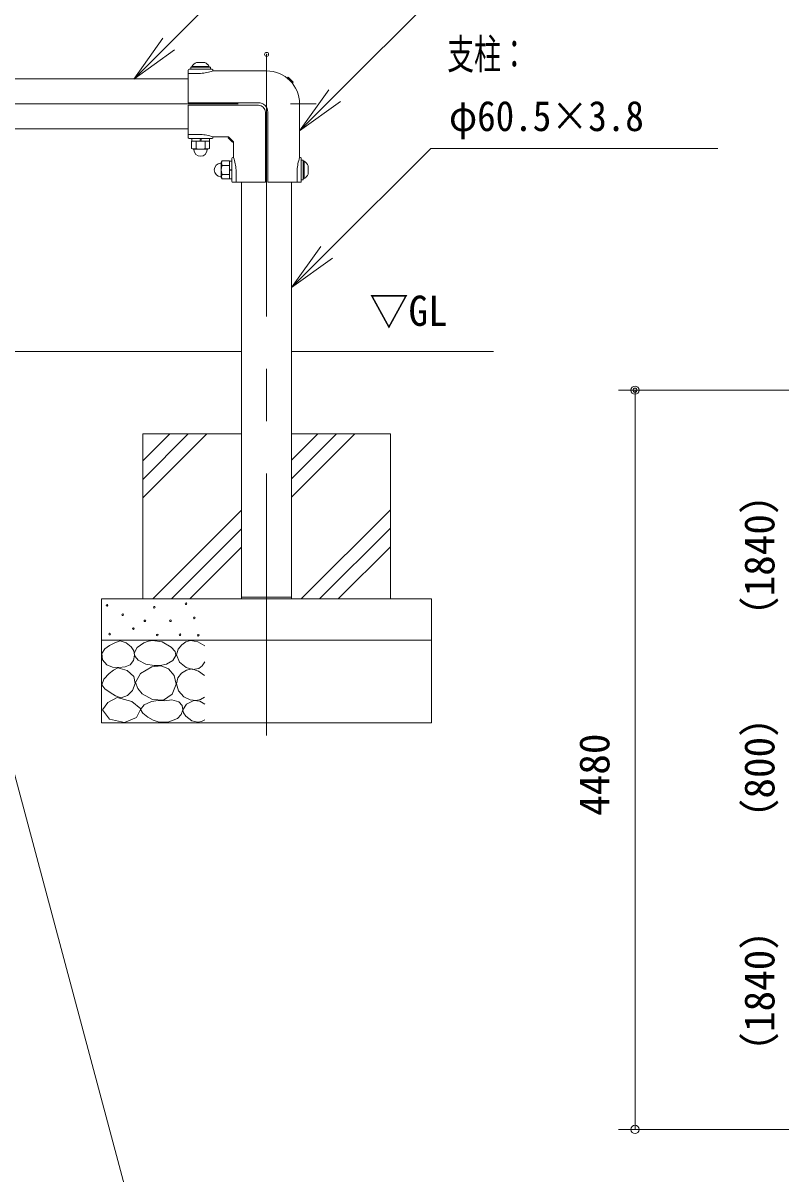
# Model space of a CAD drawing. Units: millimetres at full size, sheet at 1:10; details may follow other scales. Extents: x 5 to 8405, y -5 to 5945.
# Drawn here: x 5392 to 6310, y 1278 to 2673 of the extents above; entities that cross this region are included whole.
import ezdxf
from ezdxf.enums import TextEntityAlignment as Align

# ---------------------------------------------------------------- set-up
doc = ezdxf.new("R2010")
doc.units = ezdxf.units.MM
doc.header["$LTSCALE"] = 10
doc.header["$PDMODE"] = 32
doc.header["$PDSIZE"] = 5
doc.linetypes.add('USER2', pattern=[50.8, 31.75, -6.35, 6.35, -6.35])
doc.layers.add('LY_5', color=7, linetype='Continuous', lineweight=0)
doc.layers.add('LY_6', color=7, linetype='Continuous', lineweight=0)
doc.styles.add('ＭＳ ゴシック', font='')
doc.styles.get('ＭＳ ゴシック').set_extended_font_data('MS Gothic')

# ---------------------------------------------------------------- blocks, each defined once
blk = doc.blocks.new('-002-MS_3')
at = {"color": 7, "linetype": 'Continuous', "lineweight": 0}
for p, q in [((22.45, 99.4), (15.99, 96.86)), ((29.91, 96.94), (22.45, 99.4)), ((56.97, 98.88), (51.33, 96.79)), ((61.87, 99.49), (56.97, 98.88)), ((73.64, 97.86), (61.87, 99.49)), ((84.31, 91.65), (73.64, 97.86)), ((102.27, 97.95), (97.12, 94.25)), ((107.89, 99.64), (102.27, 97.95)), ((116.57, 98.15), (107.89, 99.64)), ((125, 93.3), (116.57, 98.15)), ((3.92, 89.34), (0.27, 83.88)), ((0.27, 83.88), (1.28, 76.29)), ((9.77, 93.38), (3.92, 89.34)), ((15.99, 96.86), (9.77, 93.38)), ((36.07, 92.11), (29.91, 96.94)), ((39.03, 87.18), (36.07, 92.11)), ((39.88, 81.98), (39.03, 87.18)), ((43.36, 91), (39.71, 84.09)), ((39.71, 84.09), (40.58, 80.12)), ((51.33, 96.79), (43.36, 91)), ((89.01, 86.31), (84.31, 91.65)), ((89.98, 81.65), (89.01, 86.31)), ((92.65, 88.94), (90.78, 82.21)), ((97.12, 94.25), (92.65, 88.94)), ((1.28, 76.29), (6.29, 69.94)), ((6.29, 69.94), (13.15, 67.35)), ((28.48, 67.69), (34.81, 70.25)), ((34.81, 70.25), (38.56, 75.54)), ((38.56, 75.54), (39.88, 81.98)), ((40.58, 80.12), (44.3, 75.71)), ((44.3, 75.71), (53.79, 70.93)), ((53.79, 70.93), (63.76, 69.49)), ((71.12, 69.32), (78.63, 70.84)), ((78.63, 70.84), (86.23, 75.46)), ((86.23, 75.46), (89.98, 81.65)), ((90.78, 82.21), (94.45, 73.44)), ((94.45, 73.44), (102.5, 67)), ((122.08, 69.11), (125, 73.65)), ((9.14, 59.48), (2.69, 52.66)), ((14.58, 63.66), (9.14, 59.48)), ((13.15, 67.35), (20.86, 67.08)), ((19.91, 66.45), (14.58, 63.66)), ((31.08, 63.24), (19.91, 66.45)), ((20.86, 67.08), (28.48, 67.69)), ((39.24, 55.99), (31.08, 63.24)), ((40.76, 47.48), (39.24, 55.99)), ((47.31, 59.54), (41.33, 48.68)), ((61.06, 67.6), (47.31, 59.54)), ((72.24, 68.87), (61.06, 67.6)), ((63.76, 69.49), (71.12, 69.32)), ((81.06, 65.44), (72.24, 68.87)), ((87.97, 57.29), (81.06, 65.44)), ((90.25, 46.52), (87.97, 57.29)), ((96.8, 60.03), (92.41, 54.25)), ((102.77, 63.87), (96.8, 60.03)), ((102.5, 67), (110.8, 64.62)), ((109.47, 65.1), (102.77, 63.87)), ((117.54, 62.64), (109.47, 65.1)), ((110.8, 64.62), (118.03, 65.73)), ((124.68, 57.18), (117.54, 62.64)), ((118.03, 65.73), (122.08, 69.11)), ((2.69, 52.66), (0.27, 45.85)), ((0.27, 45.85), (3.9, 41.03)), ((37.66, 39.2), (40.76, 47.48)), ((41.33, 48.68), (43.97, 41.48)), ((85.4, 34.78), (90.25, 46.52)), ((92.41, 54.25), (90.78, 47.04)), ((90.78, 47.04), (93.44, 38.43)), ((3.9, 41.03), (10.41, 36.67)), ((19.09, 30.52), (7.78, 24.5)), ((10.41, 36.67), (17.05, 32.38)), ((17.05, 32.38), (23.72, 30.33)), ((36.88, 25.89), (19.09, 30.52)), ((23.72, 30.33), (31.36, 32.78)), ((31.36, 32.78), (37.66, 39.2)), ((43.97, 41.48), (49.17, 35.16)), ((49.17, 35.16), (61.76, 28.31)), ((61.76, 28.31), (75.12, 27.32)), ((75.12, 27.32), (85.4, 34.78)), ((93.44, 38.43), (99.65, 31.51)), ((99.65, 31.51), (107.29, 27.64)), ((114.86, 26.76), (120.01, 28.2)), ((120.01, 28.2), (124.68, 30.88)), ((7.78, 24.5), (0.96, 15.68)), ((0.96, 15.68), (9.45, 4.41)), ((47.66, 16.78), (36.88, 25.89)), ((42.24, 6.41), (47.66, 16.78)), ((51.59, 21.5), (47.28, 16.1)), ((47.28, 16.1), (49.96, 11.42)), ((60.52, 25.56), (51.59, 21.5)), ((68.66, 27), (60.52, 25.56)), ((76.2, 26.37), (68.66, 27)), ((85.1, 27.83), (76.2, 26.37)), ((93.5, 25.29), (85.1, 27.83)), ((97.57, 20.71), (93.5, 25.29)), ((96.58, 9.83), (98.63, 15.56)), ((98.63, 15.56), (97.57, 20.71)), ((102.98, 22.43), (98.7, 15.67)), ((98.7, 15.67), (99.31, 12)), ((111.69, 26.76), (102.98, 22.43)), ((107.29, 27.64), (114.86, 26.76)), ((118.98, 25.96), (111.69, 26.76)), ((125, 22.64), (118.98, 25.96)), ((9.45, 4.41), (27.89, 0.3)), ((27.89, 0.3), (42.24, 6.41)), ((49.96, 11.42), (55.93, 6.91)), ((55.93, 6.91), (62.4, 3.07)), ((62.4, 3.07), (69.71, 0.69)), ((69.71, 0.69), (81.56, 0.93)), ((81.56, 0.93), (91.88, 5.02)), ((91.88, 5.02), (96.58, 9.83)), ((99.31, 12), (102.19, 7.75)), ((102.19, 7.75), (109.35, 2.28)), ((109.35, 2.28), (116.76, 0.46)), ((116.76, 0.46), (121.06, 1.51)), ((121.06, 1.51), (125, 3.63))]:
    blk.add_line(p, q, dxfattribs=at)
for centre in [(6.61, 142.18), (63.96, 139.96), (102.42, 144.09), (25.62, 130.77), (112.42, 127.06), (38.61, 113.98), (52.55, 123.48), (83.5, 123.55), (9.77, 107.32), (67.44, 106.37), (95.12, 106.52), (117.28, 105.98)]:
    blk.add_circle(centre, 1, dxfattribs=at)
blk = doc.blocks.new('-003-_U3')
at = {"color": 7, "linetype": 'Continuous', "lineweight": 0}
for p, q in [((-1, 0.1667), (0, 0)), ((0, 0), (-1, 0)), ((-1, -0.1667), (0, 0))]:
    blk.add_line(p, q, dxfattribs=at)
blk = doc.blocks.new('-016-_DOTBLANK')
at = {"color": 7, "linetype": 'Continuous', "lineweight": 0}
blk.add_line((-0.5, 0), (-1, 0), dxfattribs=at)
blk.add_circle((0, 0), 0.5, dxfattribs=at)

msp = doc.modelspace()

# ---------------------------------------------------------------- linework, layer by layer
at = {"layer": 'LY_5'}
for p, q in [((5612, 2625.51), (5602, 2625.51)), ((5592, 2616.21), (5592, 2576.71)), ((5592, 2612.23), (5607, 2612.23)), ((5593, 2617.21), (5621, 2617.21)), ((5595, 2619.71), (5595, 2617.21)), ((5619, 2619.71), (5595, 2619.71)), ((5619, 2617.21), (5595, 2617.21)), ((5617.5, 2620.71), (5596.5, 2620.71)), ((5596.5, 2620.71), (5596.5, 2619.71)), ((5617.5, 2619.71), (5596.5, 2619.71)), ((5617.5, 2620.71), (5617.5, 2619.71)), ((5619, 2617.21), (5619, 2619.71)), ((5622, 2616.21), (5622, 2615.21)), ((5687, 2615.21), (5622, 2615.21)), ((5592, 2605.46), (5360, 2605.46)), ((5711.82, 2606.59), (5712, 2606.77)), ((5712, 2606.77), (5713.26, 2607.64)), ((5718.37, 2600.41), (5712, 2606.77)), ((5719.27, 2601.62), (5713.26, 2607.64)), ((5718.18, 2600.22), (5718.37, 2600.41)), ((5719.27, 2601.62), (5718.37, 2600.41)), ((5677, 2576.71), (5592, 2576.71)), ((5677, 2573.71), (5592, 2573.71)), ((5592, 2573.71), (5592, 2534.21)), ((5727, 2575.21), (5727, 2510.21)), ((5685.5, 2565.21), (5685.5, 2480.21)), ((5688.5, 2565.21), (5688.5, 2480.21)), ((5592, 2544.96), (5360, 2544.96)), ((5592, 2538.19), (5607, 2538.19)), ((5593, 2533.21), (5621, 2533.21)), ((5596.03, 2530.21), (5596.03, 2521.34)), ((5617.97, 2530.21), (5596.03, 2530.21)), ((5596.25, 2533.21), (5596.25, 2530.21)), ((5617.75, 2533.21), (5596.25, 2533.21)), ((5617.75, 2530.21), (5596.25, 2530.21)), ((5601.52, 2530.21), (5601.52, 2521.34)), ((5606.03, 2530.21), (5606.83, 2533.21)), ((5607.17, 2530.21), (5607.97, 2533.21)), ((5612.48, 2530.21), (5612.48, 2521.34)), ((5617.75, 2533.21), (5617.75, 2530.21)), ((5617.97, 2530.21), (5617.97, 2521.34)), ((5622, 2534.21), (5622, 2535.21)), ((5641, 2535.21), (5622, 2535.21)), ((5641.33, 2535.2), (5640.49, 2533.92)), ((5645.72, 2528.69), (5640.49, 2533.92)), ((5646.86, 2529.45), (5641.25, 2535.07)), ((5646.99, 2529.54), (5645.72, 2528.69)), ((5647, 2529.21), (5647, 2510.21)), ((5596.03, 2521.34), (5598, 2520.21)), ((5616, 2520.21), (5598, 2520.21)), ((5599, 2519.71), (5599, 2520.21)), ((5615, 2519.71), (5615, 2520.21)), ((5617.97, 2521.34), (5616, 2520.21)), ((5631.5, 2503.21), (5632, 2503.21)), ((5633.14, 2506.18), (5632, 2504.21)), ((5632, 2486.21), (5632, 2504.21)), ((5642, 2506.18), (5633.14, 2506.18)), ((5642, 2500.69), (5633.14, 2500.69)), ((5642, 2484.24), (5642, 2506.18)), ((5645, 2505.96), (5642, 2505.96)), ((5642, 2484.46), (5642, 2505.96)), ((5645, 2509.21), (5645, 2481.21)), ((5645, 2484.46), (5645, 2505.96)), ((5646, 2510.21), (5647, 2510.21)), ((5728, 2510.21), (5727, 2510.21)), ((5729, 2509.21), (5729, 2481.21)), ((5729, 2483.21), (5729, 2507.21)), ((5731.5, 2507.21), (5729, 2507.21)), ((5731.5, 2483.21), (5731.5, 2507.21)), ((5731.5, 2484.71), (5731.5, 2505.71)), ((5732.5, 2505.71), (5731.5, 2505.71)), ((5732.5, 2484.71), (5732.5, 2505.71)), ((5737.3, 2490.21), (5737.3, 2500.21)), ((5631.5, 2487.21), (5632, 2487.21)), ((5633.14, 2484.24), (5632, 2486.21)), ((5642, 2489.72), (5633.14, 2489.72)), ((5642, 2484.24), (5633.14, 2484.24)), ((5642, 2496.18), (5645, 2495.37)), ((5642, 2495.04), (5645, 2494.24)), ((5645, 2484.46), (5642, 2484.46)), ((5649.98, 2495.21), (5649.98, 2480.21)), ((5724.02, 2495.21), (5724.02, 2480.21)), ((5729, 2483.21), (5731.5, 2483.21)), ((5732.5, 2484.71), (5731.5, 2484.71)), ((5685.5, 2480.21), (5646, 2480.21)), ((5656.75, 1975.21), (5656.75, 2480.21)), ((5728, 2480.21), (5688.5, 2480.21)), ((5717.25, 1975.21), (5717.25, 2480.21)), ((4917.25, 2275.21), (5656.75, 2275.21)), ((5717.25, 2275.21), (5962, 2275.21)), ((5656.75, 2175.21), (5537, 2175.21)), ((5537, 2175.21), (5537, 1975.21)), ((5537, 2097.73), (5614.48, 2175.21)), ((5537, 2120.18), (5592.03, 2175.21)), ((5537, 2142.63), (5569.58, 2175.21)), ((5837, 2175.21), (5717.25, 2175.21)), ((5717.25, 2098.37), (5794.08, 2175.21)), ((5717.25, 2120.83), (5771.63, 2175.21)), ((5717.25, 2143.28), (5749.18, 2175.21)), ((5837, 1975.21), (5837, 2175.21)), ((5549.18, 1975.21), (5656.75, 2082.78)), ((5728.79, 1975.21), (5837, 2083.42)), ((5571.63, 1975.21), (5656.75, 2060.33)), ((5751.24, 1975.21), (5837, 2060.97)), ((5594.08, 1975.21), (5656.75, 2037.87)), ((5773.69, 1975.21), (5837, 2038.52)), ((5487, 1975.21), (5487, 1825.21)), ((5887, 1975.21), (5487, 1975.21)), ((5656.75, 1977.21), (5717.25, 1977.21)), ((5656.75, 1975.21), (5717.25, 1975.21)), ((5887, 1825.21), (5887, 1975.21)), ((5487, 1925.21), (5887, 1925.21)), ((5487, 1825.21), (5887, 1825.21))]:
    msp.add_line(p, q, dxfattribs=at)
at = {"layer": 'LY_5', "linetype": 'USER2'}
for p, q in [((5687, 2635.21), (5687, 1805.21)), ((4827, 2575.21), (5747, 2575.21))]:
    msp.add_line(p, q, dxfattribs=at)
at = {"layer": 'LY_5'}
for centre, radius, start, end in [((5607, 2614.23), 12.34, 113.90552, 148.31866), ((5607, 2614.23), 12.34, 31.68134, 66.09448), ((5593, 2616.21), 1, 90, 180), ((5604.91, 2662.01), 49.82, 272.40579, 290.0621), ((5621, 2616.21), 1, 0, 90), ((5687, 2575.21), 40, 0, 90), ((5677, 2565.21), 11.5, 0, 90), ((5677, 2565.21), 8.5, 0, 90), ((5593, 2534.21), 1, 180, 270), ((5604.91, 2488.41), 49.82, 69.9379, 87.59421), ((5621, 2534.21), 1, 270, 0), ((5641, 2529.21), 6, 86.81032, 90), ((5641, 2529.21), 6, 0, 3.18968), ((5598.77, 2526.09), 5.49, 240.00001, 299.99999), ((5607, 2519.71), 8, 180, 0), ((5607, 2534), 13.8, 246.57346, 293.42654), ((5615.23, 2526.09), 5.49, 240.00001, 299.99999), ((5631.5, 2495.21), 8, 90, 270), ((5645.8, 2495.21), 13.8, 156.57346, 203.42654), ((5637.89, 2503.43), 5.49, 150.00001, 209.99999), ((5646, 2509.21), 1, 90, 180), ((5586, 2490.29), 64.17, 4.39038, 18.07739), ((5788, 2490.29), 64.17, 161.92261, 175.60962), ((5728, 2509.21), 1, 0, 90), ((5726.02, 2495.21), 12.34, 23.90552, 58.31866), ((5637.89, 2486.98), 5.49, 150.00001, 209.99999), ((5726.02, 2495.21), 12.34, 301.68134, 336.09448), ((5646, 2481.21), 1, 180, 270), ((5728, 2481.21), 1, 270, 0)]:
    msp.add_arc(centre, radius, start, end, dxfattribs=at)
at = {"layer": 'LY_6'}
for p, q in [((5568.45, 2647.76), (5766.75, 2846.07)), ((5769.43, 2585.13), (5895.28, 2710.99)), ((5759.68, 2395.13), (5885.85, 2521.31)), ((5885.85, 2521.31), (5905.85, 2521.31)), ((5905.85, 2521.31), (6233.76, 2521.31)), ((6693.46, 2228.23), (6113.46, 2228.23)), ((6133.46, 1332.23), (6133.46, 2228.23)), ((5332.53, 1945.25), (5552.26, 1125.21)), ((6693.46, 1332.23), (6113.46, 1332.23))]:
    msp.add_line(p, q, dxfattribs=at)
for p in [(5687, 2635.21), (5687, 2635.21), (6133.46, 2228.23)]:
    msp.add_point(p, dxfattribs=at)

# ---------------------------------------------------------------- block references
at = {"layer": 'LY_5'}
msp.add_blockref('-002-MS_3', (5487, 1825.21), dxfattribs=at)
at = {"layer": 'LY_6'}
for name, p, xscale, yscale, rotation in [('-003-_U3', (5526, 2605.36), 60, 60, 225), ('-003-_U3', (5727, 2542.71), 60, 60, 225), ('-003-_U3', (5717.25, 2352.71), 60, 60, 225), ('-016-_DOTBLANK', (6133.46, 2228.23), 10, 10, 90), ('-016-_DOTBLANK', (6133.46, 1332.23), 10, 10, 270)]:
    msp.add_blockref(name, p, dxfattribs=dict(at, xscale=xscale, yscale=yscale, rotation=rotation))

# ---------------------------------------------------------------- texts
at = {"layer": 'LY_6', "style": 'ＭＳ ゴシック'}
for s, width, p in [('支柱：', 0.65, (5905.95, 2606.31)), ('φ60.5×3.8', 0.9, (5908.06, 2531.31)), ('▽GL', 0.95, (5811.5, 2295.21))]:
    msp.add_text(s, height=36.66, dxfattribs=dict(at, width=width)).set_placement(p, align=Align.BOTTOM_LEFT)
for s, p in [('（1840）', (6313.46, 1928.29)), ('（800）', (6313.46, 1683.22)), ('4480', (6113.46, 1712.32)), ('（1840）', (6313.46, 1400.29))]:
    msp.add_text(s, height=36.66, rotation=90, dxfattribs=at).set_placement(p, align=Align.BOTTOM_LEFT)

doc.saveas('drawing.dxf')
